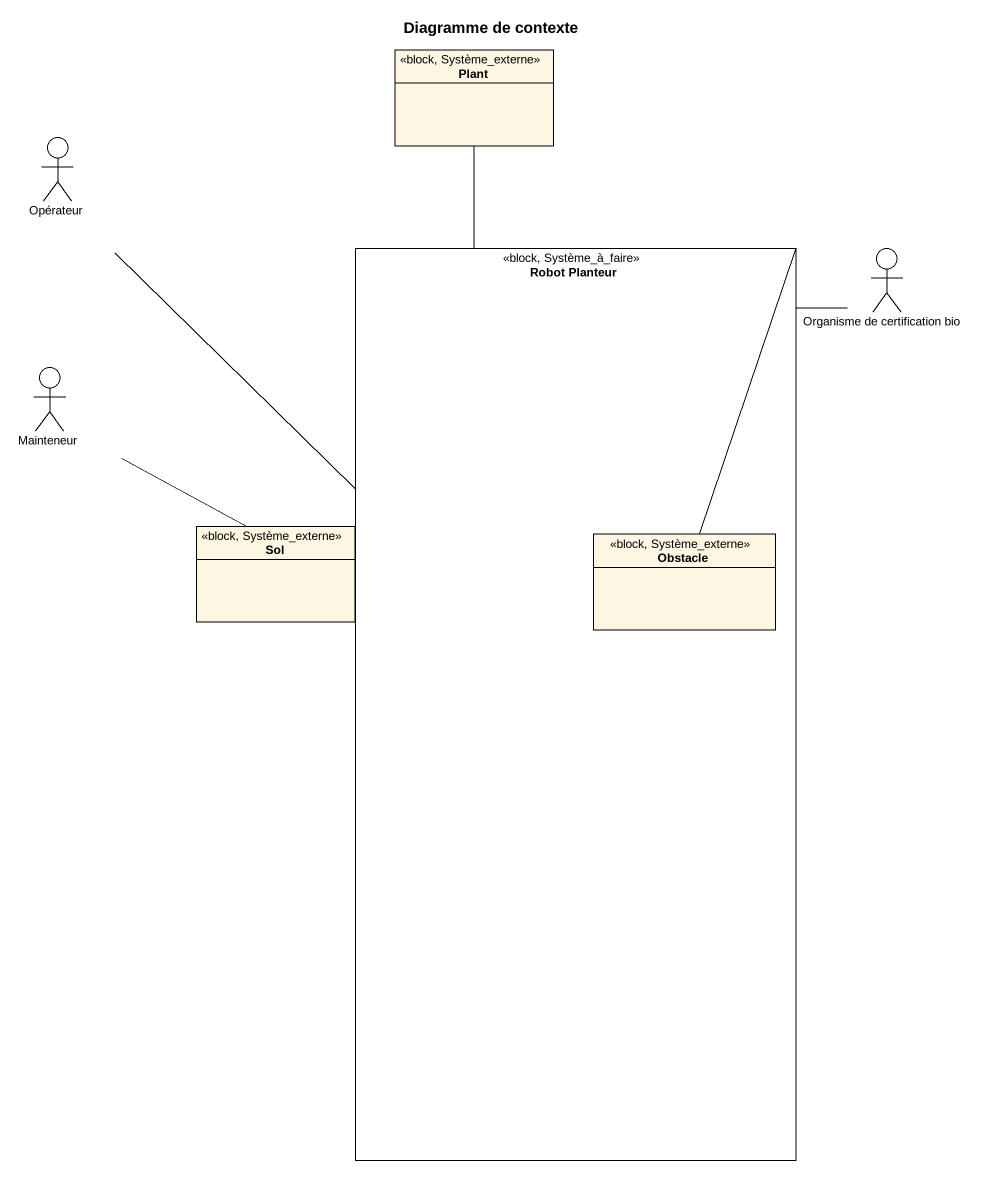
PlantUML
@startuml
title Diagramme de contexte
allowmixing
hide circle
hide empty members
class Plant <<block, Système_externe>>
actor Opérateur
rectangle "Robot Planteur" as Robot_Planteur <<block, Système_à_faire>> {
  class Obstacle <<block, Système_externe>>
}
actor "Organisme de certification bio" as Organisme_de_certification
actor Mainteneur
class Sol <<block, Système_externe>>
Opérateur -- Robot_Planteur
Robot_Planteur -up- Plant
Organisme_de_certification -- Robot_Planteur
Mainteneur -right- Robot_Planteur
Obstacle -- Robot_Planteur
@enduml
